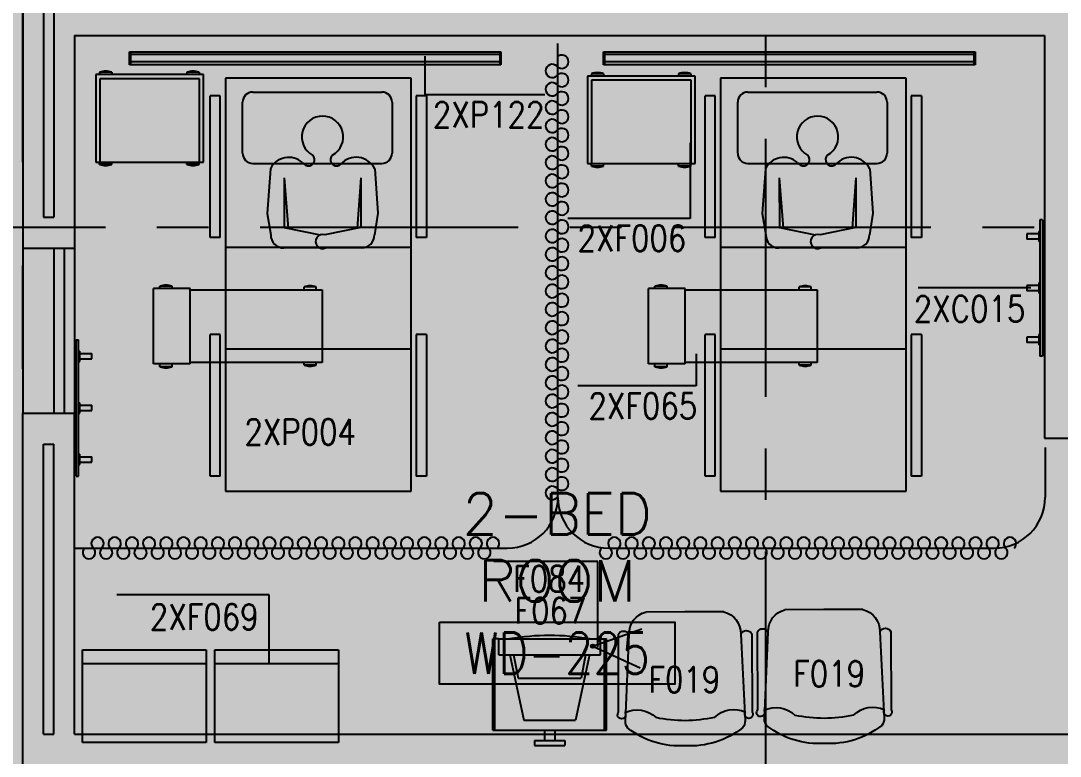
# Model space of a CAD drawing. Extents: x 88852.7 to 88945.7, y 39921.6 to 40001.1.
# Drawn here: x 88902.8 to 88907.84, y 39966.74 to 39970.3 of the extents above; entities that cross this region are included whole.
import ezdxf
from ezdxf.enums import TextEntityAlignment as Align

# ---------------------------------------------------------------- set-up
doc = ezdxf.new("R2010")
doc.units = 0
doc.header["$MEASUREMENT"] = 0
doc.linetypes.add('CENTER', pattern=[2, 1.25, -0.25, 0.25, -0.25])
doc.linetypes.add('CENTERX2', pattern=[4, 2.5, -0.5, 0.5, -0.5])
for name, color, linetype in [('A-TEXT', 7, 'CONTINUOUS'), ('AXES', 11, 'CENTERX2'), ('AXES1', 11, 'CENTER'), ('INSUL', 4, 'CONTINUOUS'), ('MEDICAL', 4, 'CONTINUOUS'), ('NON-MEDICAL', 4, 'CONTINUOUS'), ('RM-BOX', 4, 'CONTINUOUS'), ('RM-NAME', 2, 'CONTINUOUS'), ('RM-NO', 2, 'CONTINUOUS'), ('WALL', 4, 'CONTINUOUS'), ('WIN', 3, 'CONTINUOUS')]:
    doc.layers.add(name, color=color, linetype=linetype)
doc.styles.add('ROMANS', font='ROMANS.shx', dxfattribs={"width": 0.6})
doc.dimstyles.new('DIM-OUT', dxfattribs={"dimscale": 0, "dimtxt": 0.24, "dimasz": 0.08, "dimexe": 0.02, "dimexo": 0.02, "dimgap": 0.05, "dimtad": 1, "dimdec": 0, "dimlfac": 1000, "dimzin": 0, "dimdsep": 46, "dimtxsty": 'ROMANS', "dimblk1": 'ARCHTICK', "dimblk2": 'ARCHTICK', "dimsah": 1, "dimcen": 0.01, "dimdle": 0.08, "dimclrd": 4, "dimclre": 4, "dimclrt": 2, "dimadec": 0, "dimazin": 0, "dimtp": 2, "dimtm": 2, "dimtfac": 0.1142857142857143, "dimtdec": 0, "dimtix": 1, "dimtmove": 2, "dimatfit": 3, "dimldrblk": 'ARCHTICK', "dimfxl": 0, "dimtolj": 1, "dimtzin": 0, "dimarcsym": 0})

# ---------------------------------------------------------------- blocks, each defined once
blk = doc.blocks.new('RM1')
at = {"layer": 'RM-BOX'}
blk.add_lwpolyline([(569.8908462408872, -200), (-569.890846240829, -200), (-569.8908462407999, -500), (569.8908462407999, -500)], close=True, dxfattribs=at)
at = {"layer": 'RM-NAME', "style": 'ROMANS'}
for tag, p in [('ROOMNAME1', (-5.820766091346741e-11, 323.8095238095266)), ('ROOMNAME2', (0, 0))]:
    blk.add_attdef(tag, text='', height=200, dxfattribs=at).set_placement(p, align=Align.MIDDLE)
at = {"layer": 'RM-NO', "style": 'ROMANS', "width": 0.8}
blk.add_attdef('ROOMNO', text='', height=200, dxfattribs=at).set_placement((0, -350), align=Align.MIDDLE)

msp = doc.modelspace()

# ---------------------------------------------------------------- linework, layer by layer
at = {"layer": 'AXES'}
msp.add_line((88902.81025844975, 39921.61526879654), (88902.81025844975, 40000.07794392369), dxfattribs=at)
at = {"layer": 'AXES1'}
for p, q in [((88906.41025844976, 39928.47956244052), (88906.41025844976, 39987.29956244052)), ((88906.41025844976, 39928.47956244052), (88906.41025844976, 39987.29956244052)), ((88935.21025844975, 39969.29956244052), (88876.97025844976, 39969.29956244052))]:
    msp.add_line(p, q, dxfattribs=at)
at = {"layer": 'INSUL'}
for p, q in [((88902.91025844975, 39970.64956244052), (88902.91025844976, 39969.34956244052)), ((88902.96025844975, 39970.64956244052), (88902.96025844975, 39969.34956244052)), ((88902.91025844976, 39969.34956244052), (88902.96025844975, 39969.34956244052)), ((88902.91025844976, 39968.24956244052), (88902.96025844975, 39968.24956244052)), ((88902.91025844976, 39966.84456244052), (88902.91025844976, 39968.24956244052)), ((88902.91025844976, 39968.24956244052), (88902.96025844975, 39968.24956244052)), ((88902.96025844973, 39966.84456244052), (88902.96025844975, 39968.24956244052)), ((88902.91025844976, 39966.84456244052), (88902.96025844973, 39966.84456244052))]:
    msp.add_line(p, q, dxfattribs=at)
at = {"layer": 'MEDICAL'}
for p, q in [((88905.40308341262, 39967.99200682434), (88905.40308341262, 39970.19073464449)), ((88903.32657836082, 39970.08772955154), (88903.32657836082, 39970.15078319331)), ((88903.32657836082, 39970.15078319328), (88905.12693467476, 39970.15078319327)), ((88903.33272993562, 39970.08772955157), (88903.33272993562, 39970.15078319331)), ((88903.33272993562, 39970.13924899052), (88905.12078309995, 39970.13924899051)), ((88905.12078309995, 39970.15078319327), (88905.12078309995, 39970.08772955154)), ((88905.12693467476, 39970.15078319327), (88905.12693467476, 39970.08772955154)), ((88905.62378664948, 39970.15078319328), (88907.42414296341, 39970.15078319327)), ((88905.62378664948, 39970.08772955154), (88905.62378664948, 39970.15078319331)), ((88905.62993822429, 39970.08772955157), (88905.62993822429, 39970.15078319331)), ((88905.62993822429, 39970.13924899052), (88907.41799138862, 39970.13924899051)), ((88907.41799138862, 39970.15078319327), (88907.41799138862, 39970.08772955154)), ((88907.42414296341, 39970.15078319327), (88907.42414296341, 39970.08772955154)), ((88905.12693467476, 39970.08772955154), (88903.32657836082, 39970.08772955154)), ((88905.12078309995, 39970.10233954169), (88903.33272993562, 39970.1023395417)), ((88907.42414296341, 39970.08772955154), (88905.62378664948, 39970.08772955154)), ((88907.41799138862, 39970.10233954169), (88905.62993822429, 39970.1023395417)), ((88903.16344803966, 39970.03982060679), (88903.16344803966, 39969.61659226034)), ((88903.68510158297, 39970.03982060679), (88903.16344803966, 39970.03982060679)), ((88903.1822699352, 39970.0519827787), (88903.1822699352, 39970.03982060679)), ((88903.24132505331, 39970.0519827787), (88903.1822699352, 39970.0519827787)), ((88903.24132505331, 39970.0519827787), (88903.24132505331, 39970.03982060679)), ((88903.60499333429, 39970.0519827787), (88903.60499333429, 39970.03982060679)), ((88903.6640484524, 39970.0519827787), (88903.60499333429, 39970.0519827787)), ((88903.6640484524, 39970.0519827787), (88903.6640484524, 39970.03982060679)), ((88903.68510158297, 39969.61659226034), (88903.68510158297, 39970.03982060679)), ((88905.56517385246, 39970.04448312447), (88905.56517385246, 39970.03232095256)), ((88905.62422897057, 39970.04448312447), (88905.56517385246, 39970.04448312447)), ((88905.62422897057, 39970.04448312447), (88905.62422897057, 39970.03232095256)), ((88905.98789725154, 39970.04448312447), (88905.98789725154, 39970.03232095256)), ((88906.04695236965, 39970.04448312447), (88905.98789725154, 39970.04448312447)), ((88906.04695236965, 39970.04448312447), (88906.04695236965, 39970.03232095256)), ((88903.18313307903, 39970.02013556743), (88903.18313307903, 39969.61659226034)), ((88903.6654165436, 39970.02013556743), (88903.18313307903, 39970.02013556743)), ((88903.6654165436, 39969.61659226034), (88903.6654165436, 39970.02013556743)), ((88904.69139604531, 39970.02252174646), (88903.7913960453, 39970.02252174646)), ((88903.7913960453, 39970.02252174646), (88903.7913960453, 39968.02252174646)), ((88904.69139604531, 39968.02252174646), (88904.69139604531, 39970.02252174646)), ((88906.06800550023, 39970.03232095256), (88905.54635195692, 39970.03232095256)), ((88905.54635195692, 39970.03232095256), (88905.54635195692, 39969.60909260611)), ((88906.04832046086, 39970.0126359132), (88905.56603699629, 39970.0126359132)), ((88905.56603699629, 39970.0126359132), (88905.56603699629, 39969.60909260611)), ((88906.04832046086, 39969.60909260611), (88906.04832046086, 39970.0126359132)), ((88906.06800550023, 39969.60909260611), (88906.06800550023, 39970.03232095256)), ((88907.0902101003, 39970.02252174646), (88906.1902101003, 39970.02252174646)), ((88906.1902101003, 39970.02252174646), (88906.1902101003, 39968.02252174646)), ((88907.0902101003, 39968.02252174646), (88907.0902101003, 39970.02252174646)), ((88903.7663960453, 39969.93653962661), (88903.71718344688, 39969.93653962661)), ((88903.71718344688, 39969.25078984024), (88903.71718344688, 39969.93653962661)), ((88903.7663960453, 39969.25078984024), (88903.7663960453, 39969.93653962661)), ((88903.92454150786, 39969.95560723465), (88904.54987214493, 39969.95560723465)), ((88904.7163960453, 39969.93653962661), (88904.7163960453, 39969.25078984024)), ((88904.76560864373, 39969.93653962661), (88904.7163960453, 39969.93653962661)), ((88904.76560864373, 39969.93653962661), (88904.76560864373, 39969.25078984024)), ((88906.1652101003, 39969.93653962661), (88906.11599750188, 39969.93653962661)), ((88906.11599750188, 39969.25078984024), (88906.11599750188, 39969.93653962661)), ((88906.1652101003, 39969.25078984024), (88906.1652101003, 39969.93653962661)), ((88906.32335556287, 39969.95560723465), (88906.94868619993, 39969.95560723465)), ((88907.1152101003, 39969.93653962661), (88907.1152101003, 39969.25078984024)), ((88907.16442269873, 39969.93653962661), (88907.1152101003, 39969.93653962661)), ((88907.16442269873, 39969.93653962661), (88907.16442269873, 39969.25078984024)), ((88903.87532890945, 39969.65898101003), (88903.87532890945, 39969.90639463623)), ((88904.59908474336, 39969.90639463623), (88904.59908474336, 39969.65898101003)), ((88906.27414296444, 39969.65898101003), (88906.27414296444, 39969.90639463623)), ((88906.99789879835, 39969.90639463623), (88906.99789879835, 39969.65898101003)), ((88903.16344803966, 39969.61659226034), (88903.68510158297, 39969.61659226034)), ((88903.1822699352, 39969.60443008845), (88903.1822699352, 39969.61659226034)), ((88903.24132505331, 39969.60443008845), (88903.1822699352, 39969.60443008845)), ((88903.24132505331, 39969.60443008845), (88903.24132505331, 39969.61659226034)), ((88903.60499333429, 39969.60443008845), (88903.60499333429, 39969.61659226034)), ((88903.6640484524, 39969.60443008845), (88903.60499333429, 39969.60443008845)), ((88903.6640484524, 39969.60443008845), (88903.6640484524, 39969.61659226034)), ((88903.92454150786, 39969.6097684116), (88904.54987214493, 39969.6097684116)), ((88905.54635195692, 39969.60909260611), (88906.06800550023, 39969.60909260611)), ((88905.56517385246, 39969.59693043421), (88905.56517385246, 39969.60909260611)), ((88905.62422897057, 39969.59693043421), (88905.56517385246, 39969.59693043421)), ((88905.62422897057, 39969.59693043421), (88905.62422897057, 39969.60909260611)), ((88905.98789725154, 39969.59693043421), (88905.98789725154, 39969.60909260611)), ((88906.04695236965, 39969.59693043421), (88905.98789725154, 39969.59693043421)), ((88906.04695236965, 39969.59693043421), (88906.04695236965, 39969.60909260611)), ((88906.32335556287, 39969.6097684116), (88906.94868619993, 39969.6097684116)), ((88903.7663960453, 39969.25078984024), (88903.71718344688, 39969.25078984024)), ((88904.76560864373, 39969.25078984024), (88904.7163960453, 39969.25078984024)), ((88906.1652101003, 39969.25078984024), (88906.11599750188, 39969.25078984024)), ((88907.16442269873, 39969.25078984024), (88907.1152101003, 39969.25078984024)), ((88904.69139604531, 39969.20210484681), (88903.7913960453, 39969.20210484681)), ((88907.0902101003, 39969.20210484681), (88906.1902101003, 39969.20210484681)), ((88903.44350109981, 39968.63918671456), (88903.44350109981, 39969.00335994292)), ((88903.62066645415, 39969.00335994292), (88903.44350109981, 39969.00335994292)), ((88903.47452337011, 39969.00335994292), (88903.47452337011, 39969.01530235917)), ((88903.53357848822, 39969.01530235917), (88903.47452337011, 39969.01530235917)), ((88903.53357848822, 39969.00335994292), (88903.53357848822, 39969.01530235917)), ((88903.62066645415, 39968.63918671456), (88903.62066645415, 39969.00335994292)), ((88903.62066645415, 39968.99720836811), (88904.26043023368, 39968.99720836811)), ((88904.17256690544, 39968.99720836811), (88904.17256690544, 39969.01157038704)), ((88904.23162202355, 39969.01157038704), (88904.17256690544, 39969.01157038704)), ((88904.23162202355, 39968.99720836811), (88904.23162202355, 39969.01157038704)), ((88904.26043023368, 39968.99720836811), (88904.26043023368, 39968.64533828937)), ((88906.01948050915, 39969.00335994292), (88905.84231515482, 39969.00335994292)), ((88905.84231515482, 39968.63918671456), (88905.84231515482, 39969.00335994292)), ((88905.87333742512, 39969.00335994292), (88905.87333742512, 39969.01530235917)), ((88905.93239254323, 39969.01530235917), (88905.87333742512, 39969.01530235917)), ((88905.93239254323, 39969.00335994292), (88905.93239254323, 39969.01530235917)), ((88906.01948050915, 39968.63918671456), (88906.01948050915, 39969.00335994292)), ((88906.01948050915, 39968.99720836811), (88906.65924428868, 39968.99720836811)), ((88906.57138096045, 39968.99720836811), (88906.57138096045, 39969.01157038704)), ((88906.63043607856, 39969.01157038704), (88906.57138096045, 39969.01157038704)), ((88906.63043607856, 39968.99720836811), (88906.63043607856, 39969.01157038704)), ((88906.65924428868, 39968.99720836811), (88906.65924428868, 39968.64533828937)), ((88903.7663960453, 39968.78072931655), (88903.71718344688, 39968.78072931655)), ((88903.71718344688, 39968.09497953018), (88903.71718344688, 39968.78072931655)), ((88903.7663960453, 39968.09497953018), (88903.7663960453, 39968.78072931655)), ((88904.76560864373, 39968.78072931655), (88904.7163960453, 39968.78072931655)), ((88904.7163960453, 39968.78072931655), (88904.7163960453, 39968.09497953018)), ((88904.76560864373, 39968.78072931655), (88904.76560864373, 39968.09497953018)), ((88906.1652101003, 39968.78072931655), (88906.11599750188, 39968.78072931655)), ((88906.11599750188, 39968.09497953018), (88906.11599750188, 39968.78072931655)), ((88906.1652101003, 39968.09497953018), (88906.1652101003, 39968.78072931655)), ((88907.1152101003, 39968.78072931655), (88907.1152101003, 39968.09497953018)), ((88907.16442269873, 39968.78072931655), (88907.1152101003, 39968.78072931655)), ((88907.16442269873, 39968.78072931655), (88907.16442269873, 39968.09497953018)), ((88904.69139604531, 39968.70997886256), (88903.7913960453, 39968.70997886256)), ((88907.0902101003, 39968.70997886256), (88906.1902101003, 39968.70997886256)), ((88903.62066645415, 39968.63918671456), (88903.44350109981, 39968.63918671456)), ((88903.47452337011, 39968.62496279121), (88903.47452337011, 39968.63918671456)), ((88903.53357848822, 39968.62496279121), (88903.47452337011, 39968.62496279121)), ((88903.53357848822, 39968.62496279121), (88903.53357848822, 39968.63918671456)), ((88904.26043023368, 39968.64533828937), (88903.62066645415, 39968.64533828937)), ((88904.17256690544, 39968.63242673547), (88904.17256690544, 39968.64533828937)), ((88904.23162202355, 39968.63242673547), (88904.17256690544, 39968.63242673547)), ((88904.23162202355, 39968.63242673547), (88904.23162202355, 39968.64533828937)), ((88906.01948050915, 39968.63918671456), (88905.84231515482, 39968.63918671456)), ((88905.87333742512, 39968.62496279121), (88905.87333742512, 39968.63918671456)), ((88905.93239254323, 39968.62496279121), (88905.87333742512, 39968.62496279121)), ((88905.93239254323, 39968.62496279121), (88905.93239254323, 39968.63918671456)), ((88906.65924428868, 39968.64533828937), (88906.01948050915, 39968.64533828937)), ((88906.57138096045, 39968.63242673547), (88906.57138096045, 39968.64533828937)), ((88906.63043607856, 39968.63242673547), (88906.57138096045, 39968.63242673547)), ((88906.63043607856, 39968.63242673547), (88906.63043607856, 39968.64533828937)), ((88907.76335194767, 39968.23355432133), (88907.76335194767, 39967.99200682434)), ((88903.7663960453, 39968.09497953018), (88903.71718344688, 39968.09497953018)), ((88904.76560864373, 39968.09497953018), (88904.7163960453, 39968.09497953018)), ((88906.1652101003, 39968.09497953018), (88906.11599750188, 39968.09497953018)), ((88907.16442269873, 39968.09497953018), (88907.1152101003, 39968.09497953018)), ((88903.7913960453, 39968.02252174646), (88904.69139604531, 39968.02252174646)), ((88906.1902101003, 39968.02252174646), (88907.0902101003, 39968.02252174646)), ((88903.06335194765, 39967.74594383228), (88905.1571641726, 39967.74594383222)), ((88905.64914085339, 39967.74594383228), (88907.5172897952, 39967.74594383222)), ((88905.5721205799, 39967.27090636432), (88905.80891621522, 39967.35571492962)), ((88905.11652339512, 39967.30715329002), (88905.08699583607, 39967.30715329002)), ((88905.08699583607, 39966.86423990419), (88905.08699583607, 39967.30715329002)), ((88905.09683835575, 39966.86423990419), (88905.09683835575, 39967.30715329002)), ((88905.11652339512, 39967.22981920678), (88905.11652339512, 39967.30715329002)), ((88905.11652339512, 39967.30715329002), (88905.60864937937, 39967.30715329002)), ((88905.5721205799, 39967.27090636432), (88905.80077846856, 39967.1661197449)), ((88905.60864937937, 39967.22981920678), (88905.60864937937, 39967.30715329002)), ((88905.60864937937, 39967.30715329002), (88905.63817693843, 39967.30715329002)), ((88905.62833441874, 39966.86423990419), (88905.62833441874, 39967.30715329002)), ((88905.63817693843, 39966.86423990419), (88905.63817693843, 39967.30715329002)), ((88905.11652339512, 39967.22981920678), (88905.60864937937, 39967.22981920678)), ((88905.16922444636, 39967.22981920678), (88905.23781523986, 39966.91345250262)), ((88905.18790127554, 39967.22981920678), (88905.20985849186, 39967.11729143633)), ((88905.55594832814, 39967.22981920678), (88905.48735753463, 39966.91345250262)), ((88905.53727149896, 39967.22981920678), (88905.51531428265, 39967.11729143633)), ((88905.20985849186, 39967.11729143633), (88905.51531428265, 39967.11729143633)), ((88905.23781523986, 39966.91345250262), (88905.48735753463, 39966.91345250262)), ((88905.08699583607, 39966.86423990419), (88905.63817693843, 39966.86423990419)), ((88905.33798008804, 39966.86423990419), (88905.33798008804, 39966.81502730577)), ((88905.38719268647, 39966.86423990419), (88905.38719268647, 39966.81502730577)), ((88905.2887674896, 39966.81502730577), (88905.43640528488, 39966.81502730577)), ((88905.2887674896, 39966.81502730577), (88905.2887674896, 39966.79057912462)), ((88905.43640528488, 39966.81502730577), (88905.43640528488, 39966.79057912462)), ((88905.2887674896, 39966.79057912462), (88905.43640528488, 39966.79057912462))]:
    msp.add_line(p, q, dxfattribs=at)
at = {"layer": 'MEDICAL', "const_width": 0.0007381889763779523}
for points in [[(88905.80891621522, 39967.35571492962, -1), (88905.80965440419, 39967.35571492962, -1)], [(88905.80040937406, 39967.1661197449, -1), (88905.80114756305, 39967.1661197449, -1)]]:
    msp.add_lwpolyline(points, format="xyb", close=True, dxfattribs=at)
at = {"layer": 'MEDICAL'}
for radius in [0.008681158060852562, 0.005325391936819217]:
    msp.add_circle((88905.5716728546, 39967.27133024487), radius, dxfattribs=at)
at = {"layer": 'MEDICAL', "color": 15}
for centre, radius, start, end in [((88905.37517509513, 39970.05798240304), 0.03223484115630741, 43.56836235558358, 316.4316376444165), ((88905.42188676758, 39970.10241616941), 0.03223484115630813, 223.5683623555836, 136.4316376444164), ((88905.42188676758, 39970.01354863666), 0.03223484115630885, 223.5683623555836, 136.4316376444164), ((88905.37517509513, 39969.96911487028), 0.03223484115630741, 43.56836235558358, 316.4316376444165), ((88905.42188676758, 39969.9246811039), 0.03223484115630813, 223.5683623555836, 136.4316376444164), ((88905.37517509513, 39969.88024733754), 0.03223484115630741, 43.56836235558358, 316.4316376444165), ((88905.42188676758, 39969.83581357116), 0.03223484115630813, 223.5683623555836, 136.4316376444164), ((88905.37517509513, 39969.79137980479), 0.03223484115630741, 43.56836235558358, 316.4316376444165), ((88905.37517509513, 39969.70251227204), 0.03223484115630741, 43.56836235558358, 316.4316376444165), ((88905.42188676758, 39969.74694603841), 0.03223484115630885, 223.5683623555836, 136.4316376444164), ((88905.42188676758, 39969.65807850566), 0.03223484115630813, 223.5683623555836, 136.4316376444164), ((88905.37517509513, 39969.61364473929), 0.03223484115630741, 43.56836235558358, 316.4316376444165), ((88905.42188676758, 39969.56921097291), 0.03223484115630813, 223.5683623555836, 136.4316376444164), ((88905.37517509513, 39969.52477720653), 0.03223484115630741, 43.56836235558358, 316.4316376444165), ((88905.42188676758, 39969.48034344016), 0.03223484115630885, 223.5683623555836, 136.4316376444164), ((88905.37517509513, 39969.43590967378), 0.03223484115630741, 43.56836235558358, 316.4316376444165), ((88905.42188676758, 39969.39147590742), 0.03223484115630813, 223.5683623555836, 136.4316376444164), ((88905.37517509513, 39969.34704214104), 0.03223484115630741, 43.56836235558358, 316.4316376444165), ((88905.42188676758, 39969.30260837467), 0.03223484115630813, 223.5683623555836, 136.4316376444164), ((88905.37517509513, 39969.25817460829), 0.03223484115630741, 43.56836235558358, 316.4316376444165), ((88905.42188676758, 39969.21374084191), 0.03223484115630885, 223.5683623555836, 136.4316376444164), ((88905.37517509513, 39969.16930707554), 0.03223484115630741, 43.56836235558358, 316.4316376444165), ((88905.42188676758, 39969.12487330916), 0.03223484115630813, 223.5683623555836, 136.4316376444164), ((88905.37517509513, 39969.08043954278), 0.03223484115630741, 43.56836235558358, 316.4316376444165), ((88905.42188676758, 39969.03600577641), 0.03223484115630813, 223.5683623555836, 136.4316376444164), ((88905.37517509513, 39968.99157201005), 0.03223484115630741, 43.56836235558358, 316.4316376444165), ((88905.42188676758, 39968.94713824367), 0.03223484115630885, 223.5683623555836, 136.4316376444164), ((88905.37517509513, 39968.9027044773), 0.03223484115630741, 43.56836235558358, 316.4316376444165), ((88905.42188676758, 39968.85827071092), 0.03223484115630813, 223.5683623555836, 136.4316376444164), ((88905.37517509513, 39968.81383694454), 0.03223484115630741, 43.56836235558358, 316.4316376444165), ((88905.42188676758, 39968.76940317816), 0.03223484115630813, 223.5683623555836, 136.4316376444164), ((88905.37517509513, 39968.72496941179), 0.03223484115630741, 43.56836235558358, 316.4316376444165), ((88905.42188676758, 39968.68053564541), 0.03223484115630885, 223.5683623555836, 136.4316376444164), ((88905.37517509513, 39968.63610187904), 0.03223484115630741, 43.56836235558358, 316.4316376444165), ((88905.37517509513, 39968.54723434629), 0.03223484115630669, 43.56836235558358, 316.4316376444165), ((88905.42188676758, 39968.59166811266), 0.03223484115630813, 223.5683623555836, 136.4316376444164), ((88905.42188676758, 39968.50280057991), 0.03223484115630813, 223.5683623555836, 136.4316376444164), ((88905.37517509513, 39968.45836681355), 0.03223484115630813, 43.56836235558358, 316.4316376444165), ((88905.42188676758, 39968.41393304717), 0.03223484115630958, 223.5683623555836, 136.4316376444164), ((88905.37517509513, 39968.36949928079), 0.03223484115630516, 43.56836235558358, 316.4316376444165), ((88905.42188676758, 39968.32506551442), 0.03223484115630813, 223.5683623555836, 136.4316376444164), ((88905.37517509513, 39968.28063174804), 0.03223484115630669, 43.56836235558358, 316.4316376444165), ((88905.37517509513, 39968.19176421529), 0.03223484115630813, 43.56836235558358, 316.4316376444165), ((88905.42188676758, 39968.23619798167), 0.03223484115630813, 223.5683623555836, 136.4316376444164), ((88905.42188676758, 39968.14733044892), 0.03223484115630958, 223.5683623555836, 136.4316376444164), ((88905.37517509513, 39968.10289668254), 0.03223484115630516, 43.56836235558358, 316.4316376444165), ((88905.42188676758, 39968.05846291617), 0.03223484115630813, 223.5683623555836, 136.4316376444164), ((88905.37517509513, 39968.0140291498), 0.03223484115630669, 43.56836235558358, 316.4316376444165), ((88903.17212643924, 39967.76858278237), 0.0302201635840382, 313.5683623532261, 226.431637646774), ((88903.2554397512, 39967.76858278237), 0.0302201635840382, 313.5683623532261, 226.431637646774), ((88903.33875306314, 39967.76858278237), 0.0302201635840382, 313.5683623532261, 226.431637646774), ((88903.4220663751, 39967.76858278237), 0.0302201635840382, 313.5683623532261, 226.431637646774), ((88903.50537968705, 39967.76858278237), 0.0302201635840382, 313.5683623532261, 226.431637646774), ((88903.58869299901, 39967.76858278237), 0.0302201635840382, 313.5683623532261, 226.431637646774), ((88903.67200631097, 39967.76858278237), 0.0302201635840382, 313.5683623532261, 226.431637646774), ((88903.75531962291, 39967.76858278237), 0.0302201635840382, 313.5683623532261, 226.431637646774), ((88903.83863293487, 39967.76858278237), 0.0302201635840382, 313.5683623532261, 226.431637646774), ((88903.92194624682, 39967.76858278237), 0.0302201635840382, 313.5683623532261, 226.431637646774), ((88904.00525955878, 39967.76858278237), 0.0302201635840382, 313.5683623532261, 226.431637646774), ((88904.08857287072, 39967.76858278237), 0.0302201635840382, 313.5683623532261, 226.431637646774), ((88904.17188618268, 39967.76858278237), 0.0302201635840382, 313.5683623532261, 226.431637646774), ((88904.25519949463, 39967.76858278237), 0.0302201635840382, 313.5683623532261, 226.431637646774), ((88904.33851280659, 39967.76858278237), 0.0302201635840382, 313.5683623532261, 226.431637646774), ((88904.42182611853, 39967.76858278237), 0.0302201635840382, 313.5683623532261, 226.431637646774), ((88904.50513943049, 39967.76858278237), 0.0302201635840382, 313.5683623532261, 226.431637646774), ((88904.58845274244, 39967.76858278237), 0.03022016358403752, 313.5683623532261, 226.431637646774), ((88904.6717660544, 39967.76858278237), 0.03022016358403887, 313.5683623532261, 226.431637646774), ((88904.75507936635, 39967.76858278237), 0.0302201635840361, 313.5683623532261, 226.431637646774), ((88904.8383926783, 39967.76858278237), 0.03022016358403752, 313.5683623532261, 226.431637646774), ((88904.92170599026, 39967.76858278237), 0.03022016358403887, 313.5683623532261, 226.431637646774), ((88905.0050193022, 39967.76858278237), 0.0302201635840361, 313.5683623532261, 226.431637646774), ((88905.08833261416, 39967.76858278237), 0.03022016358403752, 313.5683623532261, 226.431637646774), ((88905.67680638329, 39967.76858278237), 0.0302201635840382, 313.5683623532261, 226.431637646774), ((88905.76011969523, 39967.76858278237), 0.0302201635840382, 313.5683623532261, 226.431637646774), ((88905.84343300719, 39967.76858278237), 0.0302201635840382, 313.5683623532261, 226.431637646774), ((88905.92674631914, 39967.76858278237), 0.0302201635840382, 313.5683623532261, 226.431637646774), ((88906.0100596311, 39967.76858278237), 0.0302201635840382, 313.5683623532261, 226.431637646774), ((88906.09337294304, 39967.76858278237), 0.0302201635840382, 313.5683623532261, 226.431637646774), ((88906.176686255, 39967.76858278237), 0.0302201635840382, 313.5683623532261, 226.431637646774), ((88906.25999956694, 39967.76858278237), 0.0302201635840382, 313.5683623532261, 226.431637646774), ((88906.3433128789, 39967.76858278237), 0.0302201635840382, 313.5683623532261, 226.431637646774), ((88906.42662619085, 39967.76858278237), 0.0302201635840382, 313.5683623532261, 226.431637646774), ((88906.50993950281, 39967.76858278237), 0.0302201635840382, 313.5683623532261, 226.431637646774), ((88906.59325281475, 39967.76858278237), 0.0302201635840382, 313.5683623532261, 226.431637646774), ((88906.67656612671, 39967.76858278237), 0.0302201635840382, 313.5683623532261, 226.431637646774), ((88906.75987943866, 39967.76858278237), 0.0302201635840382, 313.5683623532261, 226.431637646774), ((88906.84319275062, 39967.76858278237), 0.0302201635840382, 313.5683623532261, 226.431637646774), ((88906.92650606258, 39967.76858278237), 0.0302201635840382, 313.5683623532261, 226.431637646774), ((88907.00981937452, 39967.76858278237), 0.0302201635840382, 313.5683623532261, 226.431637646774), ((88907.09313268648, 39967.76858278237), 0.03022016358403752, 313.5683623532261, 226.431637646774), ((88907.17644599843, 39967.76858278237), 0.03022016358403887, 313.5683623532261, 226.431637646774), ((88907.25975931039, 39967.76858278237), 0.0302201635840361, 313.5683623532261, 226.431637646774), ((88907.34307262233, 39967.76858278237), 0.03022016358403752, 313.5683623532261, 226.431637646774), ((88907.42638593429, 39967.76858278237), 0.03022016358403887, 313.5683623532261, 226.431637646774), ((88907.50969924623, 39967.76858278237), 0.0302201635840361, 313.5683623532261, 226.431637646774), ((88907.5930125582, 39967.76858278237), 0.03022016358403752, 313.5683623532261, 226.431637646774), ((88903.13046978327, 39967.72479058944), 0.03022016358403887, 133.568362353226, 46.43163764677395), ((88903.21378309523, 39967.72479058944), 0.03022016358403955, 133.568362353226, 46.43163764677395), ((88903.29709640717, 39967.72479058944), 0.03022016358403887, 133.568362353226, 46.43163764677395), ((88903.38040971913, 39967.72479058944), 0.03022016358403887, 133.568362353226, 46.43163764677395), ((88903.46372303108, 39967.72479058944), 0.03022016358403955, 133.568362353226, 46.43163764677395), ((88903.54703634304, 39967.72479058944), 0.03022016358403887, 133.568362353226, 46.43163764677395), ((88903.63034965498, 39967.72479058944), 0.03022016358403887, 133.568362353226, 46.43163764677395), ((88903.71366296694, 39967.72479058944), 0.03022016358403955, 133.568362353226, 46.43163764677395), ((88903.79697627889, 39967.72479058944), 0.03022016358403887, 133.568362353226, 46.43163764677395), ((88903.88028959084, 39967.72479058944), 0.03022016358403887, 133.568362353226, 46.43163764677395), ((88903.96360290279, 39967.72479058944), 0.03022016358403955, 133.568362353226, 46.43163764677395), ((88904.04691621475, 39967.72479058944), 0.03022016358403887, 133.568362353226, 46.43163764677395), ((88904.13022952671, 39967.72479058944), 0.03022016358403887, 133.568362353226, 46.43163764677395), ((88904.21354283865, 39967.72479058944), 0.03022016358403955, 133.568362353226, 46.43163764677395), ((88904.29685615061, 39967.72479058944), 0.03022016358403887, 133.568362353226, 46.43163764677395), ((88904.38016946256, 39967.72479058944), 0.03022016358403887, 133.568362353226, 46.43163764677395), ((88904.46348277452, 39967.72479058944), 0.03022016358403955, 133.568362353226, 46.43163764677395), ((88904.54679608646, 39967.72479058944), 0.03022016358403887, 133.568362353226, 46.43163764677395), ((88904.63010939842, 39967.72479058944), 0.03022016358403887, 133.568362353226, 46.43163764677395), ((88904.71342271037, 39967.72479058944), 0.03022016358404023, 133.568362353226, 46.43163764677395), ((88904.79673602233, 39967.72479058944), 0.03022016358403887, 133.568362353226, 46.43163764677395), ((88904.88004933427, 39967.72479058944), 0.03022016358403887, 133.568362353226, 46.43163764677395), ((88904.96336264623, 39967.72479058944), 0.03022016358404023, 133.568362353226, 46.43163764677395), ((88905.04667595818, 39967.72479058944), 0.03022016358403887, 133.568362353226, 46.43163764677395), ((88905.6351497273, 39967.72479058944), 0.03022016358403887, 133.568362353226, 46.43163764677395), ((88905.71846303926, 39967.72479058944), 0.03022016358403955, 133.568362353226, 46.43163764677395), ((88905.8017763512, 39967.72479058944), 0.03022016358403887, 133.568362353226, 46.43163764677395), ((88905.88508966316, 39967.72479058944), 0.03022016358403887, 133.568362353226, 46.43163764677395), ((88905.96840297511, 39967.72479058944), 0.03022016358403955, 133.568362353226, 46.43163764677395), ((88906.05171628707, 39967.72479058944), 0.03022016358403887, 133.568362353226, 46.43163764677395), ((88906.13502959901, 39967.72479058944), 0.03022016358403887, 133.568362353226, 46.43163764677395), ((88906.21834291097, 39967.72479058944), 0.03022016358403955, 133.568362353226, 46.43163764677395), ((88906.30165622293, 39967.72479058944), 0.03022016358403887, 133.568362353226, 46.43163764677395), ((88906.38496953488, 39967.72479058944), 0.03022016358403887, 133.568362353226, 46.43163764677395), ((88906.46828284684, 39967.72479058944), 0.03022016358403955, 133.568362353226, 46.43163764677395), ((88906.55159615878, 39967.72479058944), 0.03022016358403887, 133.568362353226, 46.43163764677395), ((88906.63490947074, 39967.72479058944), 0.03022016358403887, 133.568362353226, 46.43163764677395), ((88906.71822278269, 39967.72479058944), 0.03022016358403955, 133.568362353226, 46.43163764677395), ((88906.80153609464, 39967.72479058944), 0.03022016358403887, 133.568362353226, 46.43163764677395), ((88906.88484940659, 39967.72479058944), 0.03022016358403887, 133.568362353226, 46.43163764677395), ((88906.96816271855, 39967.72479058944), 0.03022016358403955, 133.568362353226, 46.43163764677395), ((88907.0514760305, 39967.72479058944), 0.03022016358403887, 133.568362353226, 46.43163764677395), ((88907.13478934245, 39967.72479058944), 0.03022016358403887, 133.568362353226, 46.43163764677395), ((88907.2181026544, 39967.72479058944), 0.03022016358404023, 133.568362353226, 46.43163764677395), ((88907.30141596636, 39967.72479058944), 0.03022016358403887, 133.568362353226, 46.43163764677395), ((88907.3847292783, 39967.72479058944), 0.03022016358403887, 133.568362353226, 46.43163764677395), ((88907.46804259026, 39967.72479058944), 0.03022016358404023, 133.568362353226, 46.43163764677395), ((88907.55135590222, 39967.72479058944), 0.03022016358403887, 133.568362353226, 46.43163764677395)]:
    msp.add_arc(centre, radius, start, end, dxfattribs=at)
at = {"layer": 'MEDICAL'}
for centre, radius, start, end in [((88903.21179749425, 39969.96586073145), 0.09104330708663272, 71.07535558421917, 108.9246444157808), ((88903.63452089333, 39969.96586073145), 0.09104330708663272, 71.07535558421917, 108.9246444157808), ((88905.59470141151, 39969.95836107721), 0.09104330708663272, 71.07535558421917, 108.9246444157808), ((88906.01742481059, 39969.95836107721), 0.09104330708663272, 71.07535558421917, 108.9246444157808), ((88903.92454150786, 39969.90639463623), 0.04921259842519683, 89.99999999999999, 180), ((88904.54987214493, 39969.90639463623), 0.04921259842519683, 7.016477563892661e-15, 89.99999999999999), ((88906.32335556287, 39969.90639463623), 0.04921259842519683, 89.99999999999999, 180), ((88906.94868619993, 39969.90639463623), 0.04921259842519683, 7.016477563892661e-15, 89.99999999999999), ((88903.92454150786, 39969.65898101003), 0.04921259842519683, 180, 270), ((88904.54987214493, 39969.65898101003), 0.04921259842519683, 270, 7.016477563892661e-15), ((88906.32335556287, 39969.65898101003), 0.04921259842519683, 180, 270), ((88906.94868619993, 39969.65898101003), 0.04921259842519683, 270, 7.016477563892661e-15), ((88903.21179749425, 39969.69055213568), 0.09104330708663272, 251.0753555842192, 288.9246444157808), ((88903.63452089333, 39969.69055213568), 0.09104330708663272, 251.0753555842192, 288.9246444157808), ((88905.59470141151, 39969.68305248145), 0.09104330708663272, 251.0753555842192, 288.9246444157808), ((88906.01742481059, 39969.68305248145), 0.09104330708663272, 251.0753555842192, 288.9246444157808), ((88903.50405092917, 39968.92918031193), 0.09104330708660129, 71.07535558421917, 108.9246444157808), ((88904.2020944645, 39968.9254483398), 0.09104330708660129, 71.07535558421917, 108.9246444157808), ((88905.90286498416, 39968.92918031193), 0.09104330708660129, 71.07535558421917, 108.9246444157808), ((88906.6009085195, 39968.9254483398), 0.09104330708660129, 71.07535558421917, 108.9246444157808), ((88903.50405092917, 39968.71108483845), 0.09104330708663272, 251.0753555842192, 288.9246444157808), ((88904.2020944645, 39968.71854878272), 0.09104330708663272, 251.0753555842192, 288.9246444157808), ((88905.90286498416, 39968.71108483845), 0.09104330708663272, 251.0753555842192, 288.9246444157808), ((88906.6009085195, 39968.71854878272), 0.09104330708663272, 251.0753555842192, 288.9246444157808), ((88905.15702042049, 39967.99200682434), 0.2460629921259841, 270, 7.016477563892661e-15), ((88905.64914640474, 39967.99200682434), 0.2460629921259841, 180, 270), ((88907.51728895554, 39967.99200682434), 0.2460629921259841, 270, 7.016477563892661e-15), ((88905.36258638724, 39966.13721257532), 1.185812007059398, 80.61527735151073, 99.38472264848926)]:
    msp.add_arc(centre, radius, start, end, dxfattribs=at)
at = {"layer": 'NON-MEDICAL'}
for p, q in [((88904.0095613213, 39969.5834907327), (88903.99456172867, 39969.36780489678)), ((88904.51524753586, 39969.58408828711), (88904.53075682503, 39969.36843850264)), ((88906.40837537631, 39969.5834907327), (88906.39337578366, 39969.36780489678)), ((88906.91406159087, 39969.58408828711), (88906.92957088002, 39969.36843850264)), ((88904.07679596961, 39969.53956610474), (88904.07707936002, 39969.29974421911)), ((88904.07679596961, 39969.53956610474), (88904.0953989161, 39969.29591574242)), ((88904.44811688406, 39969.54000488366), (88904.43008981751, 39969.29631123674)), ((88904.44811688406, 39969.54000488366), (88904.44840027447, 39969.30018299803)), ((88906.4756100246, 39969.53956610474), (88906.47589341502, 39969.29974421911)), ((88906.4756100246, 39969.53956610474), (88906.4942129711, 39969.29591574242)), ((88906.84693093905, 39969.54000488366), (88906.82890387252, 39969.29631123674)), ((88906.84693093905, 39969.54000488366), (88906.84721432946, 39969.30018299803)), ((88903.99456172867, 39969.36780489678), (88904.01136763101, 39969.26310013039)), ((88904.53075682503, 39969.36843850264), (88904.5141984223, 39969.26369431063)), ((88906.39337578366, 39969.36780489678), (88906.410181686, 39969.26310013039)), ((88906.92957088002, 39969.36843850264), (88906.9130124773, 39969.26369431063)), ((88907.75088648836, 39969.33599199292), (88907.73818648836, 39969.33599199292)), ((88907.73818648836, 39969.33599199292), (88907.73818648836, 39968.67559199292)), ((88907.75088648836, 39969.33599199292), (88907.75088648836, 39968.67559199292)), ((88904.07707936002, 39969.29974421911), (88904.2511911037, 39969.26335781602)), ((88904.44840027447, 39969.30018299803), (88904.27407782683, 39969.26332237205)), ((88906.47589341502, 39969.29974421911), (88906.65000515869, 39969.26335781602)), ((88906.84721432946, 39969.30018299803), (88906.67289188184, 39969.26332237205)), ((88907.73818648836, 39969.28079199292), (88907.73318648836, 39969.28079199292)), ((88907.73318648836, 39969.28079199292), (88907.73318648836, 39969.23079199292)), ((88907.73318648836, 39969.26849199292), (88907.67468648836, 39969.26849199292)), ((88907.67468648836, 39969.26849199292), (88907.67468648836, 39969.24309199292)), ((88907.73318648836, 39969.24309199292), (88907.67468648836, 39969.24309199292)), ((88907.73818648836, 39969.23079199292), (88907.73318648836, 39969.23079199292)), ((88904.24771112615, 39969.20052547382), (88904.07429575246, 39969.20032055401)), ((88904.45141884593, 39969.20076618919), (88904.27753078612, 39969.20056071082)), ((88906.64652518115, 39969.20052547382), (88906.47310980746, 39969.20032055401)), ((88906.85023290092, 39969.20076618919), (88906.67634484111, 39969.20056071082)), ((88907.73818648836, 39969.03079199292), (88907.73318648836, 39969.03079199292)), ((88907.73318648836, 39969.03079199292), (88907.73318648836, 39968.98079199292)), ((88907.67468648836, 39969.01849199292), (88907.67468648836, 39968.99309199292)), ((88907.73318648836, 39969.01849199292), (88907.67468648836, 39969.01849199292)), ((88907.73318648836, 39968.99309199292), (88907.67468648836, 39968.99309199292)), ((88907.73818648836, 39968.98079199292), (88907.73318648836, 39968.98079199292)), ((88907.73318648836, 39968.78079199292), (88907.73318648836, 39968.73079199292)), ((88907.73818648836, 39968.78079199292), (88907.73318648836, 39968.78079199292)), ((88903.06790343917, 39968.09559907566), (88903.06790343917, 39968.75599907566)), ((88903.06790343917, 39968.75599907566), (88903.08060343917, 39968.75599907566)), ((88903.08060343917, 39968.09559907566), (88903.08060343917, 39968.75599907566)), ((88907.67468648836, 39968.76849199292), (88907.67468648836, 39968.74309199292)), ((88907.73318648836, 39968.76849199292), (88907.67468648836, 39968.76849199292)), ((88907.73318648836, 39968.74309199292), (88907.67468648836, 39968.74309199292)), ((88907.73818648836, 39968.73079199292), (88907.73318648836, 39968.73079199292)), ((88903.08060343917, 39968.70079907566), (88903.08560343916, 39968.70079907566)), ((88903.08560343916, 39968.65079907566), (88903.08560343916, 39968.70079907566)), ((88903.08560343916, 39968.68849907566), (88903.14410343916, 39968.68849907566)), ((88903.14410343916, 39968.66309907566), (88903.14410343916, 39968.68849907566)), ((88907.75088648836, 39968.67559199292), (88907.73818648836, 39968.67559199292)), ((88903.08060343917, 39968.65079907566), (88903.08560343916, 39968.65079907566)), ((88903.08560343916, 39968.66309907566), (88903.14410343916, 39968.66309907566)), ((88903.08060343917, 39968.45079907566), (88903.08560343916, 39968.45079907566)), ((88903.08560343916, 39968.40079907566), (88903.08560343916, 39968.45079907566)), ((88903.08560343916, 39968.43849907566), (88903.14410343916, 39968.43849907566)), ((88903.14410343916, 39968.41309907566), (88903.14410343916, 39968.43849907566)), ((88903.08060343917, 39968.40079907566), (88903.08560343916, 39968.40079907566)), ((88903.08560343916, 39968.41309907566), (88903.14410343916, 39968.41309907566)), ((88903.08060343917, 39968.20079907566), (88903.08560343916, 39968.20079907566)), ((88903.08560343916, 39968.15079907566), (88903.08560343916, 39968.20079907566)), ((88903.08560343916, 39968.18849907566), (88903.14410343916, 39968.18849907566)), ((88903.14410343916, 39968.16309907566), (88903.14410343916, 39968.18849907566)), ((88903.08060343917, 39968.15079907566), (88903.08560343916, 39968.15079907566)), ((88903.08560343916, 39968.16309907566), (88903.14410343916, 39968.16309907566)), ((88903.06790343917, 39968.09559907566), (88903.08060343917, 39968.09559907566)), ((88903.09888097733, 39967.25448736122), (88903.69888097733, 39967.25448736122)), ((88903.09888097733, 39966.80448736122), (88903.09888097733, 39967.25448736122)), ((88903.69888097733, 39967.25448736122), (88903.69888097733, 39966.80448736122)), ((88903.73989353633, 39966.80448736122), (88903.73989353633, 39967.25448736122)), ((88903.73989353633, 39967.25448736122), (88904.33989353632, 39967.25448736122)), ((88904.33989353632, 39967.25448736122), (88904.33989353632, 39966.80448736122)), ((88903.09888097733, 39967.18733969647), (88903.69888097733, 39967.18733969647)), ((88903.73989353633, 39967.18733969647), (88904.33989353632, 39967.18733969647)), ((88903.69888097733, 39966.80448736122), (88903.09888097733, 39966.80448736122)), ((88904.33989353632, 39966.80448736122), (88903.73989353633, 39966.80448736122))]:
    msp.add_line(p, q, dxfattribs=at)
at = {"layer": 'NON-MEDICAL', "extrusion": (0, 0, -1)}
for p, q in [((88906.01803071752, 39967.43745735601), (88905.82886646794, 39967.4368108538)), ((88906.20719496708, 39967.43810385821), (88906.01803071752, 39967.43745735601)), ((88906.69190261303, 39967.44865417425), (88906.50273836347, 39967.44800767205)), ((88906.88106686261, 39967.44930067645), (88906.69190261303, 39967.44865417425)), ((88905.69411857666, 39967.32825520963), (88905.69541158107, 39966.94992671048)), ((88905.73008087161, 39966.90859196131), (88905.74816550511, 39967.32843992454)), ((88906.28863478958, 39967.33028707369), (88906.30958877609, 39966.91057253183)), ((88906.34268171803, 39967.33047178861), (88906.34397472243, 39966.95214328946)), ((88906.36799047218, 39967.33945202787), (88906.3692834766, 39966.96112352873)), ((88906.40395276713, 39966.91978877956), (88906.42203740064, 39967.33963674278)), ((88906.96250668511, 39967.34148389193), (88906.98346067162, 39966.92176935008)), ((88907.01655361356, 39967.34166860685), (88907.01784661796, 39966.96334010771))]:
    msp.add_line(p, q, dxfattribs=at)
at = {"layer": 'NON-MEDICAL'}
for centre, radius, start, end in [((88904.26222189628, 39969.73825925307), 0.1005662284710706, 299.3714355363852, 240.7639738523865), ((88906.66103595127, 39969.73825925307), 0.1005662284710706, 299.3714355363852, 240.7639738523865), ((88904.09896302283, 39969.53902740817), 0.09984814200245842, 48.57926586951712, 153.5568588798592), ((88904.19392490567, 39969.62762683912), 0.02985305455057437, 240.9673810298316, 50.02399057049919), ((88904.33078015786, 39969.62778855691), 0.02985305455057437, 130.1114188173583, 299.1680283578306), ((88904.42595116587, 39969.53941380037), 0.09984814200245842, 26.57855050773806, 138.5373513198966), ((88906.49777707782, 39969.53902740817), 0.09984814200245842, 48.57926586951712, 153.5568588798592), ((88906.59273896067, 39969.62762683912), 0.02985305455057437, 240.9673810298316, 50.02399057049919), ((88906.72959421285, 39969.62778855691), 0.02985305455057437, 130.1114188173583, 299.1680283578306), ((88906.82476522087, 39969.53941380037), 0.09984814200245842, 26.57855050773806, 138.5373513198966), ((88904.2019468171, 39969.64233041984), 0.04660228849490911, 217.5931013348213, 241.1171924470901), ((88904.3227235193, 39969.64247313809), 0.04660228849490911, 299.0182169392414, 322.5423080499676), ((88906.6007608721, 39969.64233041984), 0.04660228849490911, 217.5931013348213, 241.1171924470901), ((88906.7215375743, 39969.64247313809), 0.04660228849490911, 299.0182169392414, 322.5423080499676), ((88904.07422147992, 39969.26317440292), 0.0628538927944191, 180.0677046927911, 270.0677046961261), ((88904.26258471294, 39969.23121423886), 0.03410313598586761, 70.30515992548942, 295.9929761772359), ((88904.45134457339, 39969.2636200381), 0.0628538927944191, 270.0677046961261, 0.06770469279110032), ((88906.47303553493, 39969.26317440292), 0.0628538927944191, 180.0677046927911, 270.0677046961261), ((88906.66139876793, 39969.23121423886), 0.03410313598586761, 70.30515992548942, 295.9929761772359), ((88906.8501586284, 39969.2636200381), 0.0628538927944191, 270.0677046961261, 0.06770469279110032)]:
    msp.add_arc(centre, radius, start, end, dxfattribs=at)
at = {"layer": 'NON-MEDICAL', "extrusion": (0, 0, -1)}
for centre, radius, start, end in [((-88905.8560772985, 39967.33231426824), 0.1079813210387472, 357.9437999526723, 75.40436000540402), ((-88906.18069903489, 39967.33342372031), 0.107981321038722, 104.2040046461907, 181.6645646991059), ((-88906.52994919402, 39967.34351108649), 0.1079813210387472, 357.9437999526723, 75.40436000540402), ((-88906.85457093042, 39967.34462053856), 0.107981321038722, 104.2040046461907, 181.6645646991059), ((-88905.72118995809, 39967.31432716086), 0.03044421513186904, 27.22552409715193, 152.3828405551072), ((-88906.31570617101, 39967.31635902493), 0.03044421513186962, 27.22552409715193, 152.3828405551072), ((-88906.39506185362, 39967.32552397911), 0.03044421513186904, 27.22552409715193, 152.3828405551072), ((-88906.98957806654, 39967.32755584318), 0.03044421513186962, 27.22552409715193, 152.3828405551072), ((-88905.78473202496, 39966.82764227892), 0.135177915642385, 64.88070121707855, 133.771791154583), ((-88906.25549221261, 39966.82925118493), 0.1351779156423789, 45.83657349891529, 114.7276634356798), ((-88906.45860392049, 39966.83883909717), 0.135177915642385, 64.88070121707855, 133.771791154583), ((-88906.92936410815, 39966.84044800317), 0.1351779156423789, 45.83657349891529, 114.7276634356798), ((-88907.00191664274, 39966.95203945678), 0.01953122685105648, 144.6482863124743, 34.96007834174857), ((-88905.71141842719, 39966.93873520928), 0.01953122685105648, 144.6482863124743, 34.96007834174857), ((-88906.02700859446, 39967.66124540777), 0.7508748075250167, 270.5476200916358, 281.4269519833343), ((-88906.00752339784, 39967.66117881367), 0.7508748075252426, 258.1814126688617, 269.060744559261), ((-88906.3280447472, 39966.94084263853), 0.01953122685105648, 144.6482863124743, 34.96007834174857), ((-88906.38529032272, 39966.94993202753), 0.01953122685105648, 144.6482863124743, 34.96007834174857), ((-88906.45489042751, 39966.91810611939), 0.05096544506934862, 320.2645030975208, 1.892004464797739), ((-88906.70088049, 39967.67244222602), 0.7508748075250167, 270.5476200916358, 281.4269519833343), ((-88906.68139529337, 39967.67237563191), 0.7508748075252426, 258.1814126688617, 269.060744559261), ((-88906.93253570261, 39966.9197385564), 0.0509654450693346, 177.7163601880571, 219.3438615536458), ((-88905.781018532, 39966.90690930114), 0.05096544506934862, 320.2645030975208, 1.892004464797739), ((-88905.99409750059, 39967.20005951262), 0.4119960122207696, 266.3609338270142, 307.7571244337994), ((-88906.04358605442, 39967.20022864848), 0.4119960122209382, 231.8512402184021, 273.2474308215926), ((-88906.25866380708, 39966.90854173815), 0.0509654450693346, 177.7163601880571, 219.3438615536458), ((-88906.66796939612, 39967.21125633086), 0.4119960122207696, 266.3609338270142, 307.7571244337994), ((-88906.71745794996, 39967.21142546672), 0.4119960122209382, 231.8512402184021, 273.2474308215926)]:
    msp.add_arc(centre, radius, start, end, dxfattribs=at)
at = {"layer": 'WALL'}
for p, q in [((88902.81025844975, 39970.79956244052), (88902.81025844975, 39969.19956244052)), ((88903.06025844975, 39970.22956244052), (88903.06025844975, 39969.19956244052)), ((88903.06025844975, 39970.22956244052), (88907.76025844975, 39970.22956244052)), ((88902.81025844975, 39969.19956244052), (88903.06025844975, 39969.19956244052)), ((88902.81025844975, 39968.39956244052), (88903.06025844975, 39968.39956244052)), ((88902.81025844974, 39966.69456244052), (88902.81025844975, 39968.39956244052)), ((88902.81025844974, 39966.69456244052), (88902.81025844975, 39968.39956244052)), ((88902.81025844975, 39968.39956244052), (88903.06025844975, 39968.39956244052)), ((88903.06025844975, 39966.84456244052), (88903.06025844975, 39968.39956244052)), ((88903.06025844975, 39966.84456244052), (88903.06025844975, 39968.39956244052)), ((88907.76025844975, 39968.27956244052), (88908.01025844975, 39968.27956244052)), ((88903.06025844975, 39966.84456244052), (88909.71025844975, 39966.84456244052))]:
    msp.add_line(p, q, dxfattribs=at)
at = {"layer": 'WALL', "linetype": 'ByBlock'}
msp.add_line((88907.76025844975, 39970.22956244052), (88907.76025844975, 39968.27956244052), dxfattribs=at)
at = {"layer": 'WIN'}
for p, q in [((88902.81025844975, 39969.19956244052), (88902.81025844975, 39968.39956244052)), ((88902.96025844975, 39969.19956244052), (88902.96025844975, 39968.39956244052)), ((88903.01025844975, 39969.19956244052), (88903.01025844975, 39968.39956244052)), ((88903.06025844975, 39969.19956244052), (88903.06025844975, 39968.39956244052))]:
    msp.add_line(p, q, dxfattribs=at)

# ---------------------------------------------------------------- block references
at = {"layer": 'RM-NAME'}
ref = msp.add_blockref('RM1', (88905.39954062323, 39967.58806352527), dxfattribs=dict(at, xscale=-0.001000000003841706, yscale=0.000999999996565748, zscale=0.001))
ref.add_attrib('ROOMNO', 'WD-225', dxfattribs={"layer": 'RM-NO', "height": 0.2, "style": 'ROMANS', "width": 0.8}).set_placement((88905.39954062323, 39967.23806352527), align=Align.MIDDLE)
ref.add_attrib('ROOMNAME2', 'ROOM', dxfattribs={"height": 0.2, "style": 'ROMANS'}).set_placement((88905.39954062323, 39967.58806352527), align=Align.MIDDLE)
ref.add_attrib('ROOMNAME1', '2-BED', dxfattribs={"height": 0.2, "style": 'ROMANS'}).set_placement((88905.39954062323, 39967.91187304908), align=Align.MIDDLE)

# ---------------------------------------------------------------- texts
at = {"layer": 'A-TEXT', "color": 7, "ltscale": 400, "style": 'ROMANS', "width": 0.8339742554873566}
for s, p in [('2XP122', (88904.79675991053, 39969.7833016689)), ('2XF006', (88905.49784104004, 39969.18480934144)), ('2XC015', (88907.1272641211, 39968.84274881953)), ('2XF065', (88905.5508018389, 39968.37236053043)), ('2XP004', (88903.88369033113, 39968.24651737707)), ('F084', (88905.18626700365, 39967.53516758393)), ('2XF069', (88903.425485681, 39967.35059858192)), ('F067', (88905.19206752357, 39967.38081272885)), ('F019', (88905.84127751659, 39967.04697671026)), ('F019', (88906.54308720153, 39967.07576277406))]:
    msp.add_text(s, height=0.125, dxfattribs=at).set_placement(p)

# ---------------------------------------------------------------- leaders
at = {"layer": 'A-TEXT'}
for points in [[(88904.75780286506, 39970.12891171684), (88904.75780286506, 39969.94358857768), (88905.33971770637, 39969.94358857768)], [(88906.04294532337, 39969.71006868347), (88906.04294532337, 39969.34236257002), (88905.45171339627, 39969.34236257002)], [(88907.6945096408, 39969.00663558482), (88907.14895272432, 39969.00663558482)], [(88906.07210296488, 39968.68671316258), (88906.07210296488, 39968.53321659045), (88905.50011880988, 39968.53321659045)], [(88905.59671777856, 39967.26687419904), (88905.59671777856, 39967.68188689417), (88905.09266703263, 39967.68188689417)], [(88904.00458377747, 39967.1911083372), (88904.00458377747, 39967.5202243516), (88903.2649434903, 39967.5202243516)]]:
    msp.add_leader(points, dimstyle='DIM-OUT', override={"dimscale": 1, "dimasz": 40}, dxfattribs=at)

doc.saveas('drawing.dxf')
